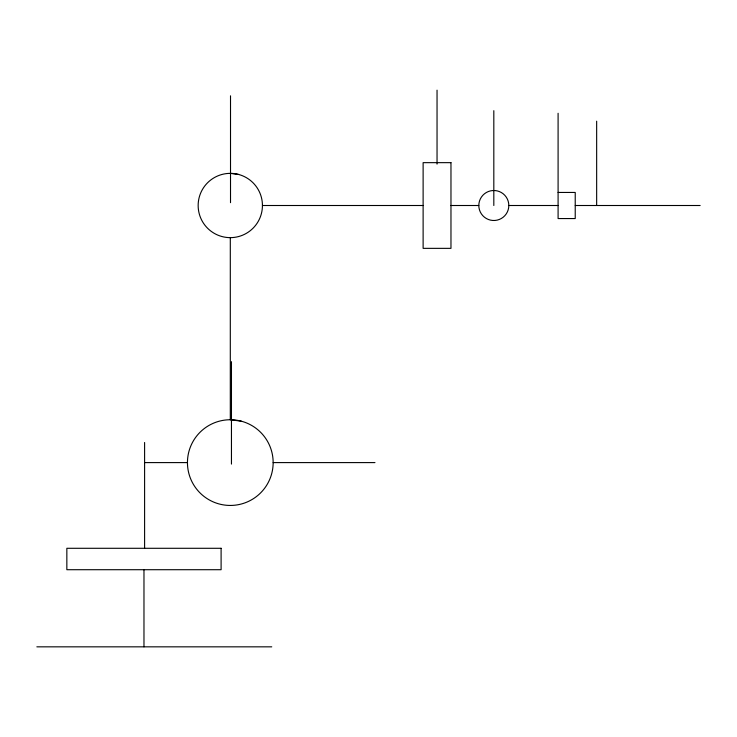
<?xml version="1.0" encoding="UTF-8"?>
<svg xmlns="http://www.w3.org/2000/svg" width="737" height="737" viewBox="0 0 737 737"><rect width="100%" height="100%" fill="white"/><g stroke="black" fill="none" stroke-linecap="round" stroke-linejoin="round"><path stroke-width="1.11" d="M558.093 192.449L575.228 192.449L575.228 218.557L558.093 218.557L558.093 113.277M262.436 205.503A32.133 32.133 0 0 0 214.227 177.672A32.133 32.133 0 0 0 214.227 233.334A32.133 32.133 0 0 0 262.436 205.503L423.121 205.503M450.97 205.503L478.82 205.503M508.816 205.503A14.998 14.998 0 0 0 486.319 192.514A14.998 14.998 0 0 0 486.319 218.493A14.998 14.998 0 0 0 508.816 205.503L558.093 205.503M575.228 205.503L700.15 205.503M144.599 462.596L187.456 462.596M273.151 462.596A42.847 42.847 0 0 1 208.875 499.704A42.847 42.847 0 0 1 208.875 425.489A42.847 42.847 0 0 1 273.151 462.596L374.976 462.596M36.85 646.837L271.75 646.837M230.303 173.37L238.613 174.457M241.386 421.205L230.303 419.749L230.303 237.636M596.657 121.19L596.657 205.503M493.818 110.679L493.818 205.503M437.041 90.163L437.041 164.111M231.455 361.674L231.455 464.089M230.515 95.819L230.515 202.675M144.599 442.495L144.599 548.291M143.973 569.71L143.973 646.837M450.97 162.656L423.121 162.656L423.121 248.351L450.97 248.351L450.97 162.656M221.1 548.291L66.846 548.291L66.846 569.71L221.1 569.71L221.1 548.291"/></g></svg>
